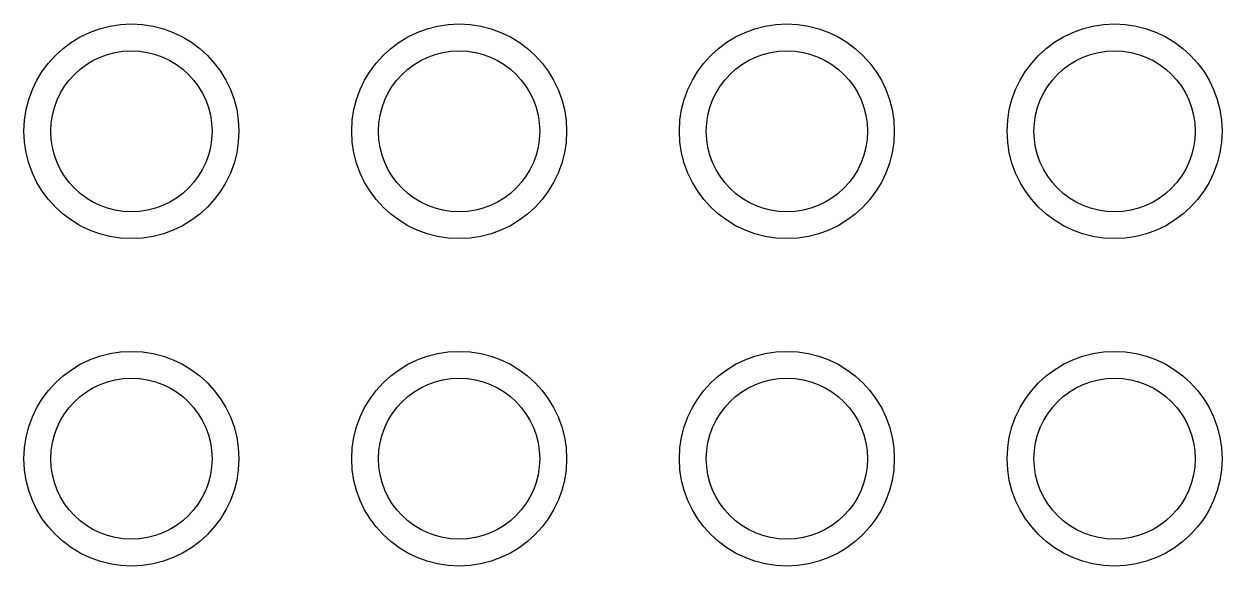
# Model space of a CAD drawing. Header units: inches. Extents: x 0 to 22.3, y 0 to 10.1.
import ezdxf

# ---------------------------------------------------------------- set-up
doc = ezdxf.new("R2010")
doc.units = ezdxf.units.IN
doc.header["$MEASUREMENT"] = 0

msp = doc.modelspace()

# ---------------------------------------------------------------- linework, layer by layer
for centre, radius in [((2, 8.1), 2), ((8.1, 8.1), 2), ((14.2, 8.1), 2), ((20.3, 8.1), 2), ((2, 8.1), 1.5), ((8.1, 8.1), 1.5), ((14.2, 8.1), 1.5), ((20.3, 8.1), 1.5), ((2, 2), 2), ((8.1, 2), 2), ((14.2, 2), 2), ((20.3, 2), 2), ((2, 2), 1.5), ((8.1, 2), 1.5), ((14.2, 2), 1.5), ((20.3, 2), 1.5)]:
    msp.add_circle(centre, radius)

doc.saveas('drawing.dxf')
